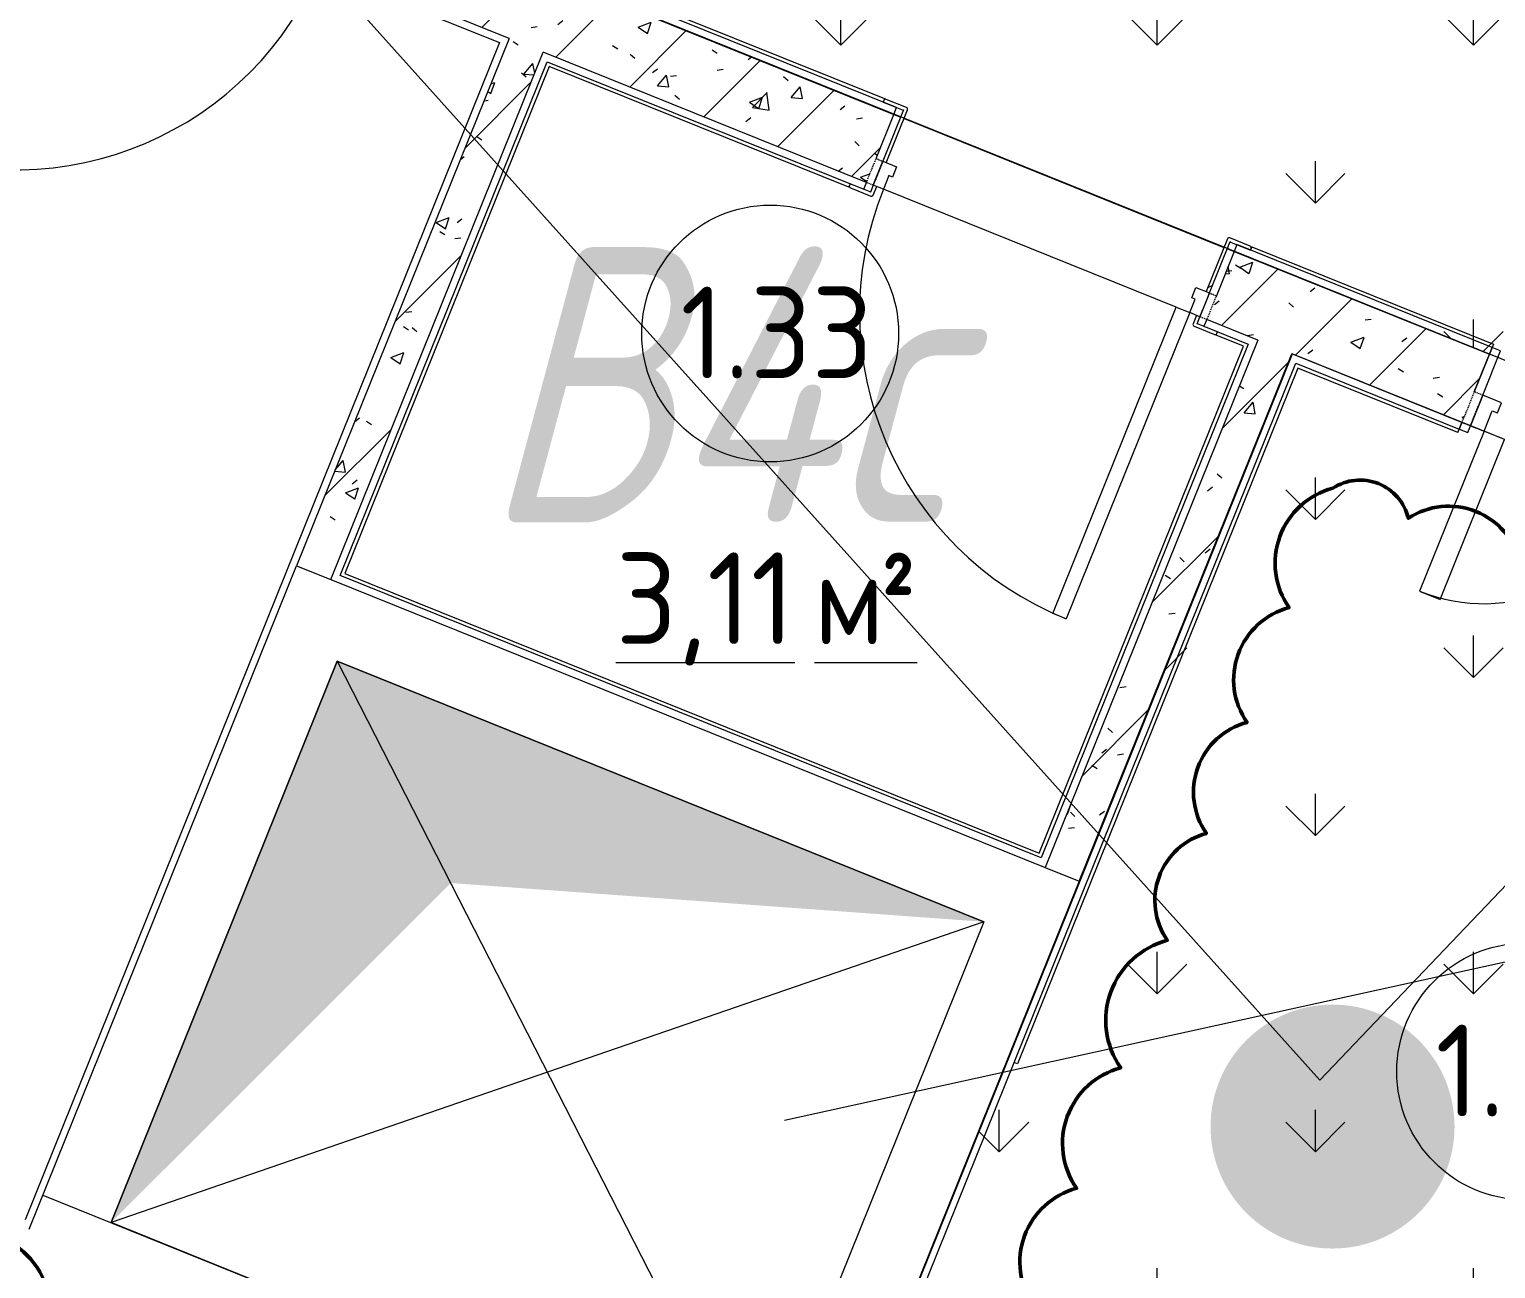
# Model space of a CAD drawing. Header units: millimetres. Extents: x -584918 to 2941280, y 3000189 to 4229862.
# Drawn here: x 211921 to 215918, y 3663281 to 3666660 of the extents above; entities that cross this region are included whole.
import ezdxf

# ---------------------------------------------------------------- set-up
doc = ezdxf.new("R2010")
doc.units = ezdxf.units.MM
doc.linetypes.add('ASVP_Невидимые', pattern=[5, 3, -2])
for name, color, linetype, lineweight in [('Аннотация', 7, 'Continuous', 0), ('Двери', 7, 'Continuous', 0), ('Линии', 7, 'Continuous', 0), ('Марки помещений', 7, 'Continuous', 0), ('Обобщенные модели', 7, 'Continuous', 0), ('Перекрытие', 7, 'Continuous', 0), ('Стены внутренние', 7, 'Continuous', 0), ('Стены несущие', 7, 'Continuous', 0), ('Стены отделка', 7, 'Continuous', 0), ('Узлы', 7, 'Continuous', 0), ('экспертиза ДУ', 1, 'Continuous', 0), ('экспертиза ДУ категории', 1, 'Continuous', 0), ('экспертиза ДУ пояснения', 6, 'Continuous', 0), ('экспертиза условные обозначения', 1, 'Continuous', 0)]:
    doc.layers.add(name, color=color, linetype=linetype, lineweight=lineweight)
doc.styles.add('GOST Common_2', font='', dxfattribs={"height": 500})
doc.styles.add('GOST Common_3', font='', dxfattribs={"width": 0.9, "height": 500})
doc.styles.add('mytext', font='isocpeur.ttf', dxfattribs={"width": 0.8, "oblique": 14.999978})
doc.styles.get('GOST Common_2').set_extended_font_data('GOST Common')
doc.styles.get('GOST Common_3').set_extended_font_data('GOST Common')
pattern_1 = [(45, (192051.36, 3643581.32), (-141.4214, 141.4214), [])]
pattern_2 = [(50, (192051.36, 3643581.32), (364.368, -31.8783), [38.1, -419.1]), (355, (192051.36, 3643581.3), (-70.486, 382.1133), [30.48, -335.28]), (100.451, (192081.73, 3643578.66), (293.885, 350.2334), [32.38, -356.18]), (46.184, (192051.36, 3643682.9), (542.1585, -84.086), [57.15, -628.65]), (96.636, (192096.54, 3643675.9), (474.805, 494.8554), [48.57, -534.27]), (351.184, (192051.36, 3643682.9), (474.81, 494.85), [45.72, -502.92]), (21, (192102.16, 3643657.52), (303.2285, -204.5305), [38.1, -419.1]), (326, (192102.16, 3643657.5), (123.604, 368.376), [30.48, -335.28]), (71.451, (192127.43, 3643640.47), (426.834, 163.8427), [32.38, -356.18]), (37.5, (192051.36, 3643581.32), (6.17665, 169.11015), [16.764, -314.452, 16.764, -323.596, -336.55]), (37.5, (192051.36, 3643581.32), (6.17665, 169.11015), [-671.576, 16.764, -319.786]), (7.5, (192051.36, 3643581.32), (133.6389, 200.3615), [16.764, -177.292, 16.764, -306.832, -128.27]), (7.5, (192051.36, 3643581.32), (133.6389, 200.3615), [-517.652, 16.764, -111.506]), (327.5, (191938.08, 3643581.32), (271.1818, -11.45836), [16.764, -110.236, 16.764, -379.476, -525.78]), (327.5, (191938.08, 3643581.32), (271.1818, -11.45836), [-523.24, 16.764, -509.016]), (317.5, (191887.28, 3643581.32), (296.2585, 50.8528), [16.764, -148.336, 16.764, -246.38, -373.38]), (317.5, (191887.28, 3643581.32), (296.2585, 50.8528), [-428.244, 16.764, -356.616])]
pattern_3 = [(90, (131802.37, 3455831.77), (-431.0523, 431.0523), [114.3, -747.8046]), (45, (131802.4, 3455831.8), (-431.0523, 431.0523), [114.3, -495.3]), (135, (131802.4, 3455831.8), (-431.0523, -431.0523), [114.3, -495.3])]

# ---------------------------------------------------------------- blocks, each defined once
blk = doc.blocks.new('ASVP_ДверьДеревянная_1 полотно - Входная_внутр_ 900х2000h_полотно_ Г Пр _850 в свету_-7724403-АР Этаж 01')
at = {"layer": 'Двери', "lineweight": 18}
for p, q in [((-450, 1000), (-410, 1000)), ((-450, 100), (-450, 1000)), ((-410, 1000), (-410, 100)), ((-480, 100), (-450, 100)), ((-480, 30), (-480, 100)), ((-410, 100), (-450, 100)), ((-450, 100), (-450, 60)), ((450, 100), (480, 100)), ((450, 60), (450, 100)), ((480, 100), (480, 30)), ((-450, 60), (-440, 60)), ((-440, 60), (-440, 30)), ((440, 60), (450, 60)), ((440, 30), (440, 60)), ((-440, 30), (-480, 30)), ((480, 30), (440, 30))]:
    blk.add_line(p, q, dxfattribs=at)
at = {"layer": 'Двери', "linetype": 'ASVP_Невидимые', "lineweight": 18}
for p, q in [((-500, 100), (-480, 100)), ((-500, 30), (-500, 100)), ((-480, 100), (-480, 30)), ((480, 100), (500, 100)), ((480, 30), (480, 100)), ((500, 100), (500, 30)), ((-480, 30), (-500, 30)), ((500, 30), (480, 30))]:
    blk.add_line(p, q, dxfattribs=at)
at = {"layer": 'Двери'}
blk.add_arc((-450, 100), 900, 0, 90, dxfattribs=at)
blk = doc.blocks.new('ASVP_НАЛИЧНИК МДФ_Двери - Наличник дверной МДФ-V42-АР Этаж 01')
at = {"layer": 'Обобщенные модели'}
h = blk.add_hatch(dxfattribs=at)
h.set_pattern_fill('FP_19', color=256, style=0, pattern_type=2)
h.set_pattern_definition([(58.819, (12577.38, 29069.885), (-847.5705, -1239.66265), [208.25, -1874.25]), (48.514, (12298.89, 29092.37), (230.6314, 541.9913), [465.661, -465.661]), (40.384, (12221.05, 29285.53), (616.941, 697.6711), [263.418, -1053.671])])
h.paths.add_polyline_path([(-480, 150), (-481, 0), (-540, 0), (-540, -5), (-537.5, -9), (-535, -10), (-475, -10), (-471.5, -8.5), (-470, -5), (-471, 150), (-471.8, 150)])
h.paths.add_polyline_path([(470, 150), (470, -5), (471.5, -8.5), (475, -10), (535, -10), (539, -7.5), (540, -5), (540, 0), (480, -1), (480, 150)])
for p, q in [((-480, 150), (-480, -1)), ((-470, -5), (-470, 150)), ((470, 150), (470, -5)), ((480, -1), (480, 150)), ((-481, 0), (-540, 0)), ((-540, 0), (-540, -5)), ((-481, -1), (-481, 0)), ((540, 0), (481, 0)), ((481, 0), (481, -1)), ((540, -5), (540, 0)), ((-535, -10), (-475, -10)), ((-480, -1), (-481, -1)), ((475, -10), (535, -10)), ((481, -1), (480, -1))]:
    blk.add_line(p, q, dxfattribs=at)
for centre, start, end in [((-535, -5), 180, 270), ((-475, -5), 270, 360), ((475, -5), 180, 270), ((535, -5), 270, 360)]:
    blk.add_arc(centre, 5, start, end, dxfattribs=at)
blk = doc.blocks.new('ASVP_НАЛИЧНИК МДФ_Двери - Наличник дверной МДФ-V43-АР Этаж 01')
at = {"layer": 'Обобщенные модели'}
h = blk.add_hatch(dxfattribs=at)
h.set_pattern_fill('FP_20', color=256, style=0, pattern_type=2)
h.set_pattern_definition([(238.819, (-12577.38, -28829.885), (847.5705, 1239.66265), [208.25, -1874.25]), (228.514, (-12298.89, -28852.37), (-230.6308, -541.9905), [465.661, -465.661]), (220.384, (-12221.05, -29045.53), (-616.941, -697.6711), [263.418, -1053.671])])
h.paths.add_polyline_path([(535, -10), (539, -7.5), (540, -5), (540, 0), (480, -1), (480, 20), (470, 20), (470, -5), (471.5, -8.5), (475, -10), (512.1, -10)])
h.paths.add_polyline_path([(-475, -10), (-471.5, -8.5), (-470, -4.8), (-470, 20), (-480, 20), (-481, 0), (-540, 0), (-540, -5), (-537.5, -9), (-535, -10), (-487.9, -10)])
for p, q in [((-480, 20), (-480, -1)), ((-470, -5), (-470, 20)), ((470, 20), (470, -5)), ((480, -1), (480, 20)), ((-481, 0), (-540, 0)), ((-540, 0), (-540, -5)), ((-535, -10), (-475, -10)), ((-481, -1), (-481, 0)), ((-480, -1), (-481, -1)), ((475, -10), (535, -10)), ((481, -1), (480, -1)), ((540, 0), (481, 0)), ((481, 0), (481, -1)), ((540, -5), (540, 0))]:
    blk.add_line(p, q, dxfattribs=at)
for centre, start, end in [((-535, -5), 180, 270), ((-475, -5), 270, 360), ((475, -5), 180, 270), ((535, -5), 270, 360)]:
    blk.add_arc(centre, 5, start, end, dxfattribs=at)
blk = doc.blocks.new('ASVP_ДверьДеревянная_1 полотно - Входная_внутр_ 900х2000h_полотно_ Г Л _850 в свету_-7724394-АР Этаж 01')
at = {"layer": 'Двери', "lineweight": 18}
for p, q in [((450, 1000), (410, 1000)), ((410, 1000), (410, 100)), ((450, 100), (450, 1000)), ((-450, 100), (-480, 100)), ((-480, 100), (-480, 30)), ((-450, 60), (-450, 100)), ((410, 100), (450, 100)), ((480, 100), (450, 100)), ((450, 100), (450, 60)), ((480, 30), (480, 100)), ((-440, 60), (-450, 60)), ((-440, 30), (-440, 60)), ((450, 60), (440, 60)), ((440, 60), (440, 30)), ((-480, 30), (-440, 30)), ((440, 30), (480, 30))]:
    blk.add_line(p, q, dxfattribs=at)
at = {"layer": 'Двери', "linetype": 'ASVP_Невидимые', "lineweight": 18}
for p, q in [((-480, 100), (-500, 100)), ((-500, 100), (-500, 30)), ((-480, 30), (-480, 100)), ((500, 100), (480, 100)), ((480, 100), (480, 30)), ((500, 30), (500, 100)), ((-500, 30), (-480, 30)), ((480, 30), (500, 30))]:
    blk.add_line(p, q, dxfattribs=at)
at = {"layer": 'Двери'}
blk.add_arc((450, 100), 900, 90, 180, dxfattribs=at)
blk = doc.blocks.new('ASVP_ДверьПротивопожарнаяСтальная_2 полотна - EI30 1370х2000h_полотна_ О Пр _1250 в свету_-7724402-АР Этаж 01')
at = {"layer": 'Двери', "lineweight": 18}
for p, q in [((-685, 1000), (-625, 1000)), ((-685, 100), (-685, 1000)), ((-625, 1000), (-625, 100)), ((685, 570), (625, 570)), ((625, 570), (625, 100)), ((685, 100), (685, 570)), ((-725, 100), (-685, 100)), ((-725, 10), (-725, 100)), ((-625, 100), (-685, 100)), ((-685, 100), (-685, 40)), ((625, 100), (685, 100)), ((725, 100), (685, 100)), ((685, 100), (685, 40)), ((725, 10), (725, 100)), ((-685, 40), (-670, 40)), ((-670, 40), (-670, 10)), ((685, 40), (670, 40)), ((670, 40), (670, 10)), ((-670, 10), (-725, 10)), ((670, 10), (725, 10))]:
    blk.add_line(p, q, dxfattribs=at)
at = {"layer": 'Двери', "linetype": 'ASVP_Невидимые', "lineweight": 18}
for p, q in [((-750, 100), (-725, 100)), ((-750, 10), (-750, 100)), ((-725, 100), (-725, 10)), ((750, 100), (725, 100)), ((725, 100), (725, 10)), ((750, 10), (750, 100)), ((-725, 10), (-750, 10)), ((725, 10), (750, 10))]:
    blk.add_line(p, q, dxfattribs=at)
at = {"layer": 'Двери'}
for centre, radius, start, end in [((-685, 100), 900, 360, 90), ((685, 100), 470, 90, 180)]:
    blk.add_arc(centre, radius, start, end, dxfattribs=at)
blk = doc.blocks.new('ASVP_ОТКОС_Оштукатуривание дверного откоса - Оштукатуривание дверного откоса-V89-АР Этаж 01')
at = {"layer": 'Обобщенные модели'}
for p, q in [((-750, 130), (-750, 0)), ((-725, 0), (-725, 130)), ((725, 130), (725, 0)), ((750, 0), (750, 130)), ((-750, 0), (-725, 0)), ((725, 0), (750, 0))]:
    blk.add_line(p, q, dxfattribs=at)
blk = doc.blocks.new('ASVP_ОТКОС_Оштукатуривание дверного откоса - Оштукатуривание дверного откоса-V24-АР Этаж 01')
at = {"layer": 'Обобщенные модели'}
for p, q in [((-750, 20), (-750, 0)), ((-750, 0), (-725, 0)), ((-725, 0), (-725, 20)), ((725, 20), (725, 0)), ((725, 0), (750, 0)), ((750, 0), (750, 20))]:
    blk.add_line(p, q, dxfattribs=at)
blk = doc.blocks.new('ASVP_Марка_Помещение_ДваЗначения - Номер Площадь-685795-АР Этаж 01')
at = {"layer": 'Марки помещений'}
blk.add_circle((0, 0), 3.5, dxfattribs=at)

msp = doc.modelspace()

# ---------------------------------------------------------------- hatches: boundary and pattern name
at = {"layer": 'Стены внутренние'}
h = msp.add_hatch(dxfattribs=at)
h.set_pattern_fill('FP_1', color=256, style=0, pattern_type=2)
h.set_pattern_definition(pattern_1)
h.paths.add_polyline_path([(215826.517, 3665588.285), (215901.273, 3665773.788), (215205.633, 3666054.12), (215130.878, 3665868.617), (215619.371, 3665671.761)])
h.paths.add_polyline_path([(214203.359, 3666242.393), (214278.115, 3666427.897), (212840.46, 3667007.25), (212765.705, 3666821.746), (214046.107, 3666305.763)])
h = msp.add_hatch(dxfattribs=at)
h.set_pattern_fill('FP_2', color=256, style=0, pattern_type=2)
h.set_pattern_definition(pattern_2)
h.paths.add_polyline_path([(215826.517, 3665588.285), (215901.273, 3665773.788), (215205.633, 3666054.12), (215130.878, 3665868.617), (215619.371, 3665671.761)])
h.paths.add_polyline_path([(214203.359, 3666242.393), (214278.115, 3666427.897), (212840.46, 3667007.25), (212765.705, 3666821.746), (214046.107, 3666305.763)])
h = msp.add_hatch(dxfattribs=at)
h.set_pattern_fill('FP_1', color=256, style=0, pattern_type=2)
h.set_pattern_definition(pattern_1)
h.paths.add_polyline_path([(212742.863, 3665159.826), (213322.216, 3666597.48), (213229.464, 3666634.858), (212650.111, 3665197.204), (212657.587, 3665194.191)])
h = msp.add_hatch(dxfattribs=at)
h.set_pattern_fill('FP_2', color=256, style=0, pattern_type=2)
h.set_pattern_definition(pattern_2)
h.paths.add_polyline_path([(212742.863, 3665159.826), (213322.216, 3666597.48), (213229.464, 3666634.858), (212650.111, 3665197.204), (212657.587, 3665194.191)])
h = msp.add_hatch(dxfattribs=at)
h.set_pattern_fill('FP_1', color=256, style=0, pattern_type=2)
h.set_pattern_definition(pattern_1)
h.paths.add_polyline_path([(214783.405, 3664337.518), (215362.758, 3665775.173), (215270.006, 3665812.55), (214690.653, 3664374.896), (214711.149, 3664366.636)])
h = msp.add_hatch(dxfattribs=at)
h.set_pattern_fill('FP_2', color=256, style=0, pattern_type=2)
h.set_pattern_definition(pattern_2)
h.paths.add_polyline_path([(214783.405, 3664337.518), (215362.758, 3665775.173), (215270.006, 3665812.55), (214690.653, 3664374.896), (214711.149, 3664366.636)])
at = {"layer": 'Узлы'}
h = msp.add_hatch(color=256, dxfattribs=at)
h.paths.add_polyline_path([(211282.26, 3653330.649), (211392.26, 3653521.175), (211782.26, 3653630.649), (211282.26, 3653630.649), (211282.26, 3653521.175)])
h.paths.add_polyline_path([(211282.26, 3653830.649), (211489.226, 3655799.803), (211782.26, 3655897.536), (211282.26, 3656099.028), (211282.26, 3654741.02)])
h.paths.add_polyline_path([(204982.26, 3657630.649), (205341.722, 3658184.172), (206332.26, 3658093.804), (205000.09, 3658630.649), (204982.26, 3658630.649), (204982.26, 3657632.206)])
h.paths.add_polyline_path([(200932.26, 3658330.649), (201081.39, 3658543.629), (202657.084, 3658630.649), (200932.26, 3658630.649), (200932.26, 3658355.002)])
h.paths.add_polyline_path([(202232.26, 3658730.649), (202398.589, 3659513.167), (202657.084, 3659574.846), (202232.26, 3659746.043), (202232.26, 3658930.649)])
h.paths.add_polyline_path([(200932.26, 3658730.649), (201069.918, 3658927.246), (202032.26, 3659030.649), (200932.26, 3659030.649), (200932.26, 3658927.246)])
h.paths.add_polyline_path([(209978.995, 3659103.958), (211328.072, 3662213.969), (211472.716, 3662275.519), (211287.212, 3662350.275), (209994.058, 3659141.336)])
h.paths.add_polyline_path([(200932.26, 3659230.649), (201232.26, 3659794.867), (202032.26, 3659826.64), (200932.26, 3660269.924), (200932.26, 3659794.867)])
h.paths.add_polyline_path([(212144.129, 3663406.539), (213069.963, 3664332.373), (214523.146, 3664226.77), (212760.86, 3664936.945), (212144.352, 3663407.092)])
h.paths.add_polyline_path([(200837.397, 3664243.382), (201494.403, 3665115.258), (202158.073, 3665112.758), (201323.306, 3665449.157), (200930.841, 3664475.262)])
h.paths.add_polyline_path([(193043.469, 3666306.073), (191466.687, 3666941.493), (191335.866, 3666616.861), (191561.032, 3666746.861), (192983.265, 3666323.974)])
h.paths.add_polyline_path([(200451.992, 3671072.413), (200753.289, 3671573.856), (200893.463, 3671606.082), (200698.684, 3671684.575), (200467.055, 3671109.791)])
h.paths.add_polyline_path([(186652.587, 3672385.475), (187693.963, 3673228.765), (189792.308, 3672953.061), (187288.007, 3673962.257), (186657.833, 3672398.493)])
h.paths.add_polyline_path([(186003.324, 3672647.119), (186736.081, 3673969.046), (187102.503, 3674037.013), (186638.744, 3674223.901), (186033.449, 3672721.874)])
h.paths.add_polyline_path([(197814.654, 3673062.426), (198223.246, 3673864.331), (198373.934, 3673915.189), (198188.43, 3673989.944), (197870.721, 3673201.553)])
h.paths.add_polyline_path([(201743.458, 3677193.346), (199795.668, 3677978.276), (199496.647, 3677236.261), (200013.452, 3677611.741), (201499.811, 3677252.271)])
at = {"layer": 'экспертиза ДУ', "lineweight": 0}
h = msp.add_hatch(color=5, dxfattribs=at)
edge = h.paths.add_edge_path()
edge.add_arc((215473.809, 3663668.461), 332.544, 0, 360)
at = {"layer": 'экспертиза условные обозначения'}
h = msp.add_hatch(dxfattribs=at)
h.set_pattern_fill('GRASS', color=3, scale=24)
h.set_pattern_definition(pattern_3)
h.paths.add_polyline_path([(207374.352, 3670828.074), (218226.323, 3666454.892), (217665.658, 3665063.613), (208204.965, 3668876.131), (205065.245, 3661084.973), (203673.966, 3661645.637)])
h = msp.add_hatch(dxfattribs=at)
h.set_pattern_fill('GRASS', color=3, scale=24)
h.set_pattern_definition([(90, (151357.9, 3544478.35), (-431.0523, 431.0523), [114.3, -747.8046]), (45, (151357.9, 3544478.35), (-431.0523, 431.0523), [114.3, -495.3]), (135, (151357.9, 3544478.35), (-431.0523, -431.0523), [114.3, -495.3])])
edge = h.paths.add_edge_path()
edge.add_line((191275.023, 3666425.751), (199307.782, 3663189.515))
edge.add_line((199307.782, 3663189.515), (201023.692, 3662498.029))
edge.add_line((201023.692, 3662498.029), (214294.534, 3657150.078))
edge.add_line((214294.534, 3657150.078), (213584.359, 3655387.792))
edge.add_line((213584.359, 3655387.792), (213584.359, 3653330.649))
edge.add_line((213584.359, 3653330.649), (212084.359, 3653330.649))
edge.add_line((212084.359, 3653330.649), (212084.359, 3655992.269))
edge.add_line((212084.359, 3655992.269), (207884.359, 3657684.807))
edge.add_line((207884.359, 3657684.807), (207884.359, 3657630.649))
edge.add_line((207884.359, 3657630.649), (206534.359, 3657630.649))
edge.add_line((206534.359, 3657630.649), (206534.359, 3658228.836))
edge.add_line((206534.359, 3658228.836), (205040.972, 3658830.649))
edge.add_line((205040.972, 3658830.649), (202859.184, 3658830.649))
edge.add_line((202859.184, 3658830.649), (202859.184, 3659708.335))
edge.add_line((202859.184, 3659708.335), (201294.061, 3660338.598))
edge.add_line((201294.061, 3660338.598), (198943.875, 3661282.016))
edge.add_arc((198634.359, 3660226.459), 1100, 73.65753, 174.564886)
edge.add_line((197539.305, 3660330.649), (194784.359, 3660330.649))
edge.add_line((194784.359, 3660330.649), (194784.359, 3662963.911))
edge.add_line((194784.359, 3662963.911), (190564.848, 3664663.465))
edge.add_line((190564.848, 3664663.465), (191275.023, 3666425.751))
h = msp.add_hatch(dxfattribs=at)
h.set_pattern_fill('GRASS', color=4, scale=24)
h.set_pattern_definition(pattern_3)
h.paths.add_polyline_path([(215364.858, 3665775.173), (217590.903, 3664878.11), (216320.064, 3661724.545), (214094.018, 3662621.608)])

# ---------------------------------------------------------------- linework, layer by layer
at = {"layer": 'Аннотация'}
msp.add_line((213979.842, 3663685.715), (223487.737, 3665777.693), dxfattribs=at)
at = {"layer": 'Линии'}
for p, q in [((212144.129, 3663406.539), (212760.86, 3664936.945)), ((212760.86, 3664936.945), (212144.129, 3663406.539)), ((212760.86, 3664936.945), (214523.146, 3664226.77)), ((212760.86, 3664936.945), (213906.415, 3662696.364)), ((214523.146, 3664226.77), (212760.86, 3664936.945)), ((214523.146, 3664226.77), (212144.129, 3663406.539)), ((214523.146, 3664226.77), (213906.415, 3662696.364)), ((213906.415, 3662696.364), (212144.129, 3663406.539))]:
    msp.add_line(p, q, dxfattribs=at)
at = {"layer": 'Перекрытие'}
for p, q in [((214278.115, 3666427.897), (214296.665, 3666420.421)), ((214305.94, 3666416.683), (215177.808, 3666065.334)), ((215047.402, 3665902.257), (214249.735, 3666223.704)), ((215187.083, 3666061.596), (215205.633, 3666054.12)), ((212144.129, 3663406.539), (212760.86, 3664936.945)), ((212760.86, 3664936.945), (214523.146, 3664226.77)), ((214523.146, 3664226.77), (213906.415, 3662696.364))]:
    msp.add_line(p, q, dxfattribs=at)
at = {"layer": 'Стены внутренние'}
for p, q in [((212888.774, 3667020.124), (214252.227, 3666470.673)), ((213338.829, 3666558.442), (212781.902, 3665176.438)), ((214155.045, 3666229.518), (213338.829, 3666558.442)), ((214252.227, 3666470.673), (214250.358, 3666466.036)), ((214155.045, 3666229.518), (214156.914, 3666234.156)), ((215253.948, 3666066.995), (215252.079, 3666062.357)), ((215253.948, 3666066.995), (215912.486, 3665801.614)), ((215156.766, 3665825.84), (215158.635, 3665830.478)), ((215230.967, 3665795.938), (215156.766, 3665825.84)), ((214674.041, 3664413.935), (215230.967, 3665795.938)), ((215912.486, 3665801.614), (215908.748, 3665792.339)), ((215379.37, 3665736.134), (214614.998, 3663839.358)), ((215815.304, 3665560.459), (215379.37, 3665736.134)), ((215815.304, 3665560.459), (215819.042, 3665569.734)), ((212781.902, 3665176.438), (214674.041, 3664413.935)), ((214614.998, 3663839.358), (214605.723, 3663843.095)), ((211958.625, 3663481.294), (214091.919, 3662621.608))]:
    msp.add_line(p, q, dxfattribs=at)
at = {"layer": 'Стены несущие'}
for p, q in [((212840.46, 3667007.25), (214278.115, 3666427.897)), ((213229.464, 3666634.858), (212765.705, 3666821.746)), ((213229.464, 3666634.858), (212650.111, 3665197.204)), ((212742.863, 3665159.826), (213322.216, 3666597.48)), ((214203.359, 3666242.393), (213322.216, 3666597.48)), ((214229.524, 3666307.319), (214278.115, 3666427.897)), ((215205.633, 3666054.12), (215157.043, 3665933.543)), ((215205.633, 3666054.12), (215901.273, 3665773.788)), ((215270.006, 3665812.55), (215130.878, 3665868.617)), ((215270.006, 3665812.55), (214690.653, 3664374.896)), ((214783.405, 3664337.518), (215362.758, 3665775.173)), ((215826.517, 3665588.285), (215362.758, 3665775.173)), ((215860.157, 3665671.761), (215901.273, 3665773.788)), ((212650.111, 3665197.204), (212742.863, 3665159.826)), ((214690.653, 3664374.896), (214783.405, 3664337.518))]:
    msp.add_line(p, q, dxfattribs=at)
at = {"layer": 'Стены отделка'}
for p, q in [((214285.59, 3666446.447), (212847.936, 3667025.8)), ((212758.23, 3666803.196), (213203.439, 3666623.783)), ((213203.439, 3666623.783), (211910.173, 3663414.568)), ((212768.889, 3665170.901), (213333.291, 3666571.455)), ((213333.291, 3666571.455), (214195.884, 3666223.843)), ((214278.115, 3666427.897), (214285.59, 3666446.447)), ((214195.884, 3666223.843), (214203.359, 3666242.393)), ((215213.109, 3666072.671), (215205.633, 3666054.12)), ((215908.748, 3665792.339), (215213.109, 3666072.671)), ((215130.878, 3665868.617), (215123.403, 3665850.066)), ((215123.403, 3665850.066), (215243.98, 3665801.475)), ((215243.98, 3665801.475), (214679.578, 3664400.922)), ((215901.273, 3665773.788), (215908.748, 3665792.339)), ((214080.567, 3662539.931), (215373.833, 3665749.147)), ((215373.833, 3665749.147), (215819.042, 3665569.734)), ((215819.042, 3665569.734), (215826.517, 3665588.285)), ((211921.248, 3663388.542), (212650.111, 3665197.204)), ((212742.863, 3665159.826), (214690.653, 3664374.896)), ((214679.578, 3664400.922), (212768.889, 3665170.901)), ((214783.405, 3664337.518), (214054.541, 3662528.857))]:
    msp.add_line(p, q, dxfattribs=at)
at = {"layer": 'экспертиза ДУ'}
msp.add_lwpolyline([(215439.194, 3663794.928), (150067.279, 3736608.128)], dxfattribs=at)
at = {"layer": 'экспертиза ДУ пояснения'}
msp.add_lwpolyline([(215439.194, 3663794.928), (258464.913, 3708965.704)], dxfattribs=at)
at = {"layer": 'экспертиза ДУ пояснения', "lineweight": 50}
for points in [[(215984.973, 3665205.972, 0.52056705), (215680.471, 3665326.748, 0.52056705), (215474.342, 3665408.506, 0.52056705), (215355.312, 3665083.176, 0.52056705), (215240.828, 3664770.273, 0.52056705), (215130.1, 3664467.636, 0.52056705), (215023.472, 3664176.206, 0.52056705), (214896.323, 3663828.687, 0.52056705), (214776.116, 3663500.141, 0.52056705), (214658.851, 3663179.637, 0.52056705), (214572.489, 3662943.596, 0.52056705), (214523.768, 3662657.292, 0.52056705), (214824.41, 3662542.278, 0.52056705), (215072.057, 3662447.538, 0.52056705), (215418.647, 3662314.946, 0.52056705), (215671.044, 3662218.389, 0.52056705), (215997.533, 3662093.487, 0.52056705)], [(215626.024, 3661143.346, 0.52056705), (215762.347, 3661512.588, 0.52056705), (215676.389, 3661727.949, 0.52056705), (215327.552, 3661867.314, 0.52056705), (215124.078, 3661948.604, 0.52056705), (214926.664, 3662027.473, 0.52056705), (214566.201, 3662171.482, 0.52056705), (214277.814, 3662286.696, 0.52056705), (213957.629, 3662414.613, 0.52056705), (213686.779, 3662522.821, 0.52056705), (213463.149, 3662612.163, 0.52056705), (213176.837, 3662726.549, 0.52056705), (212983.572, 3662803.76, 0.52056705), (212649.006, 3662937.423, 0.52056705), (212302.022, 3663076.047, 0.52056705), (211976.515, 3663206.091, 0.52056705), (211614.816, 3663350.593, 0.52056705)]]:
    msp.add_lwpolyline(points, format="xyb", dxfattribs=at)
at = {"layer": 'экспертиза условные обозначения', "color": 3}
msp.add_lwpolyline([(207374.352, 3670828.074), (218226.323, 3666454.892), (217665.658, 3665063.613), (208204.965, 3668876.131), (205065.245, 3661084.973), (203673.966, 3661645.637), (207374.352, 3670828.074)], dxfattribs=at)
at = {"layer": 'экспертиза условные обозначения', "color": 4}
msp.add_lwpolyline([(215364.858, 3665775.173), (217590.903, 3664878.11), (216320.064, 3661724.545), (214094.018, 3662621.608), (215364.858, 3665775.173)], dxfattribs=at)

# ---------------------------------------------------------------- block references
at = {"layer": 'Двери', "rotation": 158.0513009164568}
for name, p in [('ASVP_ДверьДеревянная_1 полотно - Входная_внутр_ 900х2000h_полотно_ Г Л _850 в свету_-7724394-АР Этаж 01', (212339.323, 3667101.386)), ('ASVP_ДверьДеревянная_1 полотно - Входная_внутр_ 900х2000h_полотно_ Г Пр _850 в свету_-7724403-АР Этаж 01', (214704.496, 3666148.257)), ('ASVP_ДверьПротивопожарнаяСтальная_2 полотна - EI30 1370х2000h_полотна_ О Пр _1250 в свету_-7724402-АР Этаж 01', (216559.534, 3665400.704))]:
    msp.add_blockref(name, p, dxfattribs=at)
at = {"layer": 'Марки помещений', "xscale": 99.99999999999993, "yscale": 99.99999999999993, "zscale": 99.99999999999993}
for p in [(213941.008, 3665830.452), (215999, 3663818.455)]:
    msp.add_blockref('ASVP_Марка_Помещение_ДваЗначения - Номер Площадь-685795-АР Этаж 01', p, dxfattribs=at)
at = {"layer": 'Обобщенные модели'}
for name, p, rotation in [('ASVP_НАЛИЧНИК МДФ_Двери - Наличник дверной МДФ-V42-АР Этаж 01', (214749.35, 3666259.559), 158.0513009164568), ('ASVP_НАЛИЧНИК МДФ_Двери - Наличник дверной МДФ-V43-АР Этаж 01', (214659.643, 3666036.954), 338.0513009164566), ('ASVP_ОТКОС_Оштукатуривание дверного откоса - Оштукатуривание дверного откоса-V89-АР Этаж 01', (216604.387, 3665512.006), 158.0513009164568), ('ASVP_ОТКОС_Оштукатуривание дверного откоса - Оштукатуривание дверного откоса-V24-АР Этаж 01', (216514.681, 3665289.402), 338.0513009164566)]:
    msp.add_blockref(name, p, dxfattribs=dict(at, rotation=rotation))

# ---------------------------------------------------------------- texts
at = {"layer": 'Марки помещений', "char_height": 250, "attachment_point": 1}
for s, insert, width, style in [('1.33', (213696.2, 3665958.177), 606.07575, 'GOST Common_2'), ('\\L3,11 ', (213519.814, 3665233.647), 656.58206, 'GOST Common_2'), ('\\L\\fGOST Common|b0|i0|c238|p34|;\\W.9;\\L²', (214240.142, 3665233.647), 165.94931, 'GOST Common_3'), ('\\L\\fGOST Common|b0|i0|c204|p34|;\\W.9;\\Lм', (214061.549, 3665233.647), 216.45562, 'GOST Common_2'), ('1.35', (215754.192, 3663946.18), 606.07575, 'GOST Common_2')]:
    msp.add_mtext(s, dxfattribs=dict(at, insert=insert, width=width, style=style))
at = {"layer": 'экспертиза ДУ категории', "lineweight": 50, "insert": (213153.735, 3666065.622), "char_height": 750, "attachment_point": 1, "style": 'mytext'}
msp.add_mtext_dynamic_manual_height_columns('В4с', width=2459.42723, gutter_width=17359.771, heights=[0], dxfattribs=at)

doc.saveas('drawing.dxf')
